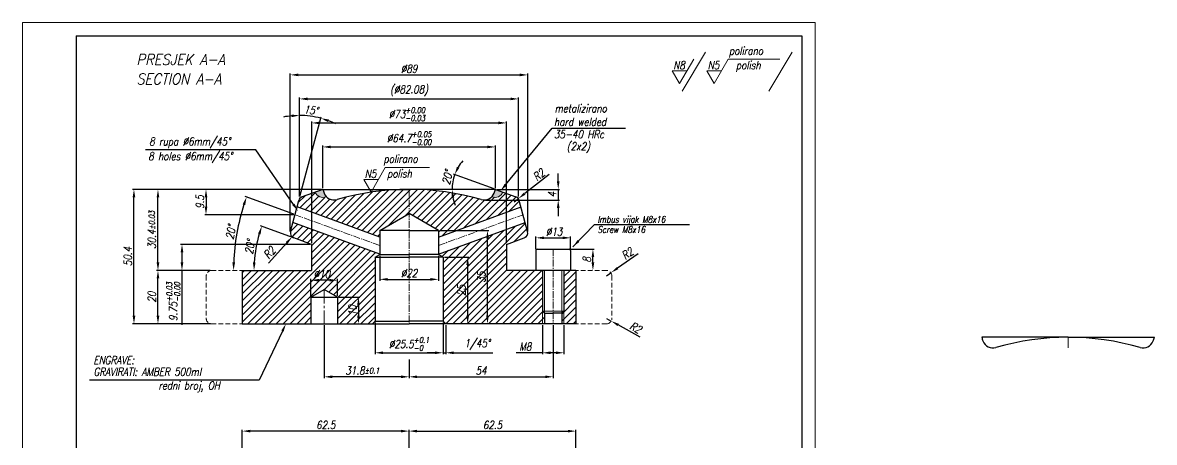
# Model space of a CAD drawing. Extents: x 89 to 513, y -13 to 440.
# Drawn here: x 89 to 513.1, y 282.7 to 440 of the extents above; entities that cross this region are included whole.
import ezdxf
from ezdxf import colors
from ezdxf.entities.mleader import LeaderData, LeaderLine
from ezdxf.math import Vec2, Vec3

# ---------------------------------------------------------------- set-up
doc = ezdxf.new("R2010")
doc.units = 0
doc.header["$LTSCALE"] = 7
doc.header["$MEASUREMENT"] = 0
doc.linetypes.add('CENTER2', pattern=[1.125, 0.75, -0.125, 0.125, -0.125])
doc.linetypes.add('HIDDEN', pattern=[0.375, 0.25, -0.125])
doc.layers.get('0').update_dxf_attribs({"linetype": 'CONTINUOUS', "lineweight": 15})
for name, color, linetype, lineweight in [('1', 1, 'CENTER2', 15), ('2', 2, 'HIDDEN', 15), ('3', 3, 'CONTINUOUS', 30), ('8', 252, 'CONTINUOUS', 15), ('ENGLISH', 252, 'CONTINUOUS', 18)]:
    doc.layers.add(name, color=color, linetype=linetype, lineweight=lineweight)
doc.styles.add('ITALICT', font='ITALICT.shx', dxfattribs={"width": 0.8, "height": 3})
doc.styles.get("Standard").update_dxf_attribs({"font": 'isocp.shx', "height": 3})
doc.dimstyles.get("Standard").update_dxf_attribs({"dimtxt": 3, "dimasz": 3, "dimexe": 0.5, "dimexo": 0.5, "dimgap": 0.8, "dimtad": 1, "dimdsep": 46, "dimtxsty": 'ITALICT', "dimcen": 0.09, "dimazin": 2, "dimtfac": 1, "dimtmove": 0, "dimatfit": 3, "dimfxl": 1, "dimtolj": 1, "dimtzin": 0, "dimarcsym": 0})

# ---------------------------------------------------------------- blocks, each defined once
blk = doc.blocks.new('*D12')
at = {"color": 0, "lineweight": -2, "transparency": 16777216}
for p, q in [((192.77, 374.89), (192.77, 411.94)), ((195.77, 411.44), (271.85, 411.44)), ((274.85, 374.89), (274.85, 411.94))]:
    blk.add_line(p, q, dxfattribs=at)
at = {"color": 0, "transparency": 16777216}
for points in [[(195.77, 411.94), (195.77, 410.94), (192.77, 411.44)], [(271.85, 411.94), (271.85, 410.94), (274.85, 411.44)]]:
    blk.add_solid(points, dxfattribs=at)
at = {"color": 0, "transparency": 16777216, "insert": (233.81, 414.52), "char_height": 3, "attachment_point": 5, "style": 'ITALICT'}
blk.add_mtext('\\A1;(%%c82.08)', dxfattribs=at)
blk = doc.blocks.new('*D13')
at = {"color": 0, "lineweight": -2, "transparency": 16777216}
for p, q in [((189.31, 361.71), (189.31, 420.94)), ((192.31, 420.44), (275.31, 420.44)), ((278.31, 361.71), (278.31, 420.94))]:
    blk.add_line(p, q, dxfattribs=at)
at = {"color": 0, "transparency": 16777216}
for points in [[(192.31, 420.94), (192.31, 419.94), (189.31, 420.44)], [(275.31, 420.94), (275.31, 419.94), (278.31, 420.44)]]:
    blk.add_solid(points, dxfattribs=at)
at = {"color": 0, "transparency": 16777216, "insert": (233.81, 422.74), "char_height": 3, "attachment_point": 5, "style": 'ITALICT'}
blk.add_mtext('\\A1;%%c89', dxfattribs=at)
blk = doc.blocks.new('*D14')
at = {"color": 0, "lineweight": -2, "transparency": 16777216}
for p, q in [((197.31, 357.4), (197.31, 402.94)), ((270.31, 357.4), (270.31, 402.94)), ((200.31, 402.44), (267.31, 402.44))]:
    blk.add_line(p, q, dxfattribs=at)
at = {"color": 0, "transparency": 16777216}
for points in [[(200.31, 402.94), (200.31, 401.94), (197.31, 402.44)], [(267.31, 402.94), (267.31, 401.94), (270.31, 402.44)]]:
    blk.add_solid(points, dxfattribs=at)
at = {"color": 0, "transparency": 16777216, "insert": (232.99, 405.72), "char_height": 3, "attachment_point": 5, "style": 'ITALICT'}
blk.add_mtext('\\A1;%%c73{}{\\H0.71x;\\C3;\\S+0.00^ -0.03;}', dxfattribs=at)
blk = doc.blocks.new('*D15')
at = {"color": 0, "lineweight": -2, "transparency": 16777216}
for p, q in [((200.96, 377.55), (157.22, 377.55)), ((157.72, 374.55), (157.72, 371.05)), ((190.57, 368.05), (157.22, 368.05))]:
    blk.add_line(p, q, dxfattribs=at)
at = {"color": 0, "transparency": 16777216}
for points in [[(157.22, 374.55), (158.22, 374.55), (157.72, 377.55)], [(157.22, 371.05), (158.22, 371.05), (157.72, 368.05)]]:
    blk.add_solid(points, dxfattribs=at)
at = {"color": 0, "transparency": 16777216, "insert": (155.42, 372.8), "char_height": 3, "attachment_point": 5, "rotation": 90, "style": 'ITALICT'}
blk.add_mtext('\\A1;9.5', dxfattribs=at)
blk = doc.blocks.new('*D4')
at = {"color": 0, "lineweight": -2, "transparency": 16777216}
for p, q in [((201.46, 378.05), (201.46, 393.94)), ((204.46, 393.44), (263.16, 393.44)), ((266.16, 378.05), (266.16, 393.94))]:
    blk.add_line(p, q, dxfattribs=at)
at = {"color": 0, "transparency": 16777216}
for points in [[(204.46, 393.94), (204.46, 392.94), (201.46, 393.44)], [(263.16, 393.94), (263.16, 392.94), (266.16, 393.44)]]:
    blk.add_solid(points, dxfattribs=at)
at = {"color": 0, "transparency": 16777216, "insert": (233.81, 396.72), "char_height": 3, "attachment_point": 5, "style": 'ITALICT'}
blk.add_mtext('\\A1;%%c64.7{}{\\H0.71x;\\C3;\\S+0.05^ -0.00;}', dxfattribs=at)
blk = doc.blocks.new('*D5')
at = {"color": 0, "lineweight": -2, "transparency": 16777216}
for p, q in [((196.81, 356.9), (148.22, 356.9)), ((148.72, 353.9), (148.72, 350.15)), ((159.31, 347.15), (148.22, 347.15)), ((148.72, 347.15), (148.72, 326.73))]:
    blk.add_line(p, q, dxfattribs=at)
at = {"color": 0, "transparency": 16777216}
for points in [[(148.22, 353.9), (149.22, 353.9), (148.72, 356.9)], [(148.22, 350.15), (149.22, 350.15), (148.72, 347.15)]]:
    blk.add_solid(points, dxfattribs=at)
at = {"color": 0, "transparency": 16777216, "insert": (145.44, 335.44), "char_height": 3, "attachment_point": 5, "rotation": 90, "style": 'ITALICT'}
blk.add_mtext('\\A1;9.75{}{\\H0.71x;\\C3;\\S+0.03^ -0.00;}', dxfattribs=at)
blk = doc.blocks.new('*D6')
at = {"color": 0, "lineweight": -2, "transparency": 16777216}
for p, q in [((159.31, 347.15), (139.22, 347.15)), ((139.72, 330.15), (139.72, 344.15)), ((159.31, 327.15), (139.22, 327.15))]:
    blk.add_line(p, q, dxfattribs=at)
at = {"color": 0, "transparency": 16777216}
for points in [[(139.22, 344.15), (140.22, 344.15), (139.72, 347.15)], [(139.22, 330.15), (140.22, 330.15), (139.72, 327.15)]]:
    blk.add_solid(points, dxfattribs=at)
at = {"color": 0, "transparency": 16777216, "insert": (137.42, 337.15), "char_height": 3, "attachment_point": 5, "rotation": 90, "style": 'ITALICT'}
blk.add_mtext('\\A1;20', dxfattribs=at)
blk = doc.blocks.new('*D7')
at = {"color": 0, "lineweight": -2, "transparency": 16777216}
for p, q in [((158.68, 377.55), (139.22, 377.55)), ((139.72, 350.15), (139.72, 374.55)), ((159.31, 347.15), (139.22, 347.15))]:
    blk.add_line(p, q, dxfattribs=at)
at = {"color": 0, "transparency": 16777216}
for points in [[(139.22, 374.55), (140.22, 374.55), (139.72, 377.55)], [(139.22, 350.15), (140.22, 350.15), (139.72, 347.15)]]:
    blk.add_solid(points, dxfattribs=at)
at = {"color": 0, "transparency": 16777216, "insert": (137.42, 362.35), "char_height": 3, "attachment_point": 5, "rotation": 90, "style": 'ITALICT'}
blk.add_mtext('\\A1;30.4{}{\\H0.71x;\\C3;%%p0.03}', dxfattribs=at)
blk = doc.blocks.new('*D8')
at = {"color": 0, "lineweight": -2, "transparency": 16777216}
for p, q in [((200.96, 377.55), (130.22, 377.55)), ((130.72, 330.15), (130.72, 374.55)), ((159.31, 327.15), (130.22, 327.15))]:
    blk.add_line(p, q, dxfattribs=at)
at = {"color": 0, "transparency": 16777216}
for points in [[(130.22, 374.55), (131.22, 374.55), (130.72, 377.55)], [(130.22, 330.15), (131.22, 330.15), (130.72, 327.15)]]:
    blk.add_solid(points, dxfattribs=at)
at = {"color": 0, "transparency": 16777216, "insert": (128.42, 352.35), "char_height": 3, "attachment_point": 5, "rotation": 90, "style": 'ITALICT'}
blk.add_mtext('\\A1;50.4', dxfattribs=at)
blk = doc.blocks.new('*D9')
at = {"color": 0, "lineweight": -2, "transparency": 16777216}
for p, q in [((289.69, 380.55), (289.69, 383.55)), ((266.66, 377.55), (290.19, 377.55)), ((289.69, 377.55), (289.69, 373.55)), ((262.42, 373.55), (290.19, 373.55)), ((289.69, 370.55), (289.69, 367.55))]:
    blk.add_line(p, q, dxfattribs=at)
at = {"color": 0, "transparency": 16777216}
for points in [[(289.19, 380.55), (290.19, 380.55), (289.69, 377.55)], [(289.19, 370.55), (290.19, 370.55), (289.69, 373.55)]]:
    blk.add_solid(points, dxfattribs=at)
at = {"color": 0, "transparency": 16777216, "insert": (287.39, 375.55), "char_height": 3, "attachment_point": 5, "rotation": 90, "style": 'ITALICT'}
blk.add_mtext('\\A1;4', dxfattribs=at)
blk = doc.blocks.new('*D16')
at = {"color": 0, "lineweight": -2, "transparency": 16777216}
blk.add_line((190.15, 359.5), (178.15, 363.87), dxfattribs=at)
blk.add_arc((224.1, 347.15), 48.39, 163.5526, 176.4474, dxfattribs=at)
at = {"color": 0, "transparency": 16777216}
for points in [[(177.21, 361.01), (178.16, 360.7), (178.62, 363.7)], [(176.3, 350.13), (175.3, 350.16), (175.7, 347.15)]]:
    blk.add_solid(points, dxfattribs=at)
at = {"color": 0, "transparency": 16777216, "insert": (174.17, 355.95), "char_height": 3, "attachment_point": 5, "rotation": 80, "style": 'ITALICT'}
blk.add_mtext('\\A1;20°', dxfattribs=at)
blk = doc.blocks.new('*D17')
at = {"color": 0, "lineweight": -2, "transparency": 16777216}
for p, q in [((191.31, 361.21), (189.97, 359.73)), ((181.08, 349.89), (187.96, 357.5))]:
    blk.add_line(p, q, dxfattribs=at)
at = {"color": 0, "transparency": 16777216}
blk.add_solid([(187.58, 357.84), (188.33, 357.17), (189.97, 359.73)], dxfattribs=at)
at = {"color": 0, "transparency": 16777216, "insert": (181.51, 353.8), "char_height": 3, "attachment_point": 5, "rotation": 47.9094, "style": 'ITALICT'}
blk.add_mtext('\\A1;R2', dxfattribs=at)
blk = doc.blocks.new('*D18')
at = {"color": 0, "lineweight": -2, "transparency": 16777216}
for p, q in [((190.6, 368.22), (172.43, 374.84)), ((167.56, 347.15), (167.54, 347.15))]:
    blk.add_line(p, q, dxfattribs=at)
blk.add_arc((248.49, 347.15), 80.45, 162.1368, 177.8632, dxfattribs=at)
at = {"color": 0, "transparency": 16777216}
for points in [[(171.45, 371.99), (172.4, 371.66), (172.9, 374.66)], [(168.6, 350.14), (167.6, 350.16), (168.04, 347.15)]]:
    blk.add_solid(points, dxfattribs=at)
at = {"color": 0, "transparency": 16777216, "insert": (167, 361.52), "char_height": 3, "attachment_point": 5, "rotation": 80, "style": 'ITALICT'}
blk.add_mtext('\\A1;20°', dxfattribs=at)
blk = doc.blocks.new('*D21')
at = {"color": 0, "lineweight": -2, "transparency": 16777216}
for p, q in [((286.35, 383.12), (277.13, 375.94)), ((273.19, 372.86), (274.76, 374.09))]:
    blk.add_line(p, q, dxfattribs=at)
at = {"color": 0, "transparency": 16777216}
blk.add_solid([(276.82, 376.33), (277.44, 375.54), (274.76, 374.09)], dxfattribs=at)
at = {"color": 0, "transparency": 16777216, "insert": (282.42, 382.96), "char_height": 3, "attachment_point": 5, "rotation": 37.8993, "style": 'ITALICT'}
blk.add_mtext('\\A1;R2', dxfattribs=at)
blk = doc.blocks.new('*D22')
at = {"color": 0, "lineweight": -2, "transparency": 16777216}
for p, q in [((319.59, 353.43), (311.9, 348.03)), ((307.81, 345.15), (309.44, 346.3))]:
    blk.add_line(p, q, dxfattribs=at)
at = {"color": 0, "transparency": 16777216}
blk.add_solid([(311.61, 348.44), (312.19, 347.62), (309.44, 346.3)], dxfattribs=at)
at = {"color": 0, "transparency": 16777216, "insert": (315.65, 353.47), "char_height": 3, "attachment_point": 5, "rotation": 35.1086, "style": 'ITALICT'}
blk.add_mtext('\\A1;R2', dxfattribs=at)
blk = doc.blocks.new('*D23')
at = {"color": 0, "lineweight": -2, "transparency": 16777216}
for p, q in [((307.81, 329.15), (309.56, 328.18)), ((320.4, 322.17), (312.18, 326.73))]:
    blk.add_line(p, q, dxfattribs=at)
at = {"color": 0, "transparency": 16777216}
blk.add_solid([(312.42, 327.16), (311.94, 326.29), (309.56, 328.18)], dxfattribs=at)
at = {"color": 0, "transparency": 16777216, "insert": (318.72, 325.73), "char_height": 3, "attachment_point": 5, "rotation": 330.9977, "style": 'ITALICT'}
blk.add_mtext('\\A1;R2', dxfattribs=at)
blk = doc.blocks.new('*D24')
at = {"color": 0, "lineweight": -2, "transparency": 16777216}
for p, q in [((202.01, 326.65), (202.01, 306.8)), ((233.81, 313.75), (233.81, 306.8)), ((230.81, 307.3), (205.01, 307.3))]:
    blk.add_line(p, q, dxfattribs=at)
at = {"color": 0, "transparency": 16777216}
for points in [[(205.01, 307.8), (205.01, 306.8), (202.01, 307.3)], [(230.81, 307.8), (230.81, 306.8), (233.81, 307.3)]]:
    blk.add_solid(points, dxfattribs=at)
at = {"color": 0, "transparency": 16777216, "insert": (216.31, 309.6), "char_height": 3, "attachment_point": 5, "style": 'ITALICT'}
blk.add_mtext('\\A1;31.8{}{\\H0.71x;\\C3;%%p0.1}', dxfattribs=at)
blk = doc.blocks.new('*D25')
at = {"color": 0, "lineweight": -2, "transparency": 16777216}
for p, q in [((207.51, 337.15), (215.35, 337.15)), ((214.85, 334.15), (214.85, 330.15))]:
    blk.add_line(p, q, dxfattribs=at)
at = {"color": 0, "transparency": 16777216}
for points in [[(214.35, 334.15), (215.35, 334.15), (214.85, 337.15)], [(214.35, 330.15), (215.35, 330.15), (214.85, 327.15)]]:
    blk.add_solid(points, dxfattribs=at)
at = {"color": 0, "transparency": 16777216, "insert": (212.55, 332.15), "char_height": 3, "attachment_point": 5, "rotation": 90, "style": 'ITALICT'}
blk.add_mtext('\\A1;10', dxfattribs=at)
blk = doc.blocks.new('*D26')
at = {"color": 0, "lineweight": -2, "transparency": 16777216}
for p, q in [((197.01, 337.65), (197.01, 343.98)), ((207.01, 337.65), (207.01, 343.98)), ((204.01, 343.48), (200.01, 343.48))]:
    blk.add_line(p, q, dxfattribs=at)
at = {"color": 0, "transparency": 16777216}
for points in [[(200.01, 343.98), (200.01, 342.98), (197.01, 343.48)], [(204.01, 343.98), (204.01, 342.98), (207.01, 343.48)]]:
    blk.add_solid(points, dxfattribs=at)
at = {"color": 0, "transparency": 16777216, "insert": (201.13, 345.78), "char_height": 3, "attachment_point": 5, "style": 'ITALICT'}
blk.add_mtext('\\A1;%%c10', dxfattribs=at)
blk = doc.blocks.new('*D27')
at = {"color": 0, "lineweight": -2, "transparency": 16777216}
for p, q in [((281.31, 355.15), (281.31, 359.88)), ((284.31, 359.38), (291.31, 359.38)), ((294.31, 355.15), (294.31, 359.88))]:
    blk.add_line(p, q, dxfattribs=at)
at = {"color": 0, "transparency": 16777216}
for points in [[(284.31, 359.88), (284.31, 358.88), (281.31, 359.38)], [(291.31, 359.88), (291.31, 358.88), (294.31, 359.38)]]:
    blk.add_solid(points, dxfattribs=at)
at = {"color": 0, "transparency": 16777216, "insert": (288.15, 361.68), "char_height": 3, "attachment_point": 5, "style": 'ITALICT'}
blk.add_mtext('\\A1;%%c13', dxfattribs=at)
blk = doc.blocks.new('*D28')
at = {"color": 0, "lineweight": -2, "transparency": 16777216}
for p, q in [((283.81, 326.65), (283.81, 315.8)), ((291.81, 326.65), (291.81, 315.8)), ((283.81, 316.3), (273.95, 316.3)), ((288.81, 316.3), (286.81, 316.3))]:
    blk.add_line(p, q, dxfattribs=at)
at = {"color": 0, "transparency": 16777216}
for points in [[(286.81, 316.8), (286.81, 315.8), (283.81, 316.3)], [(288.81, 316.8), (288.81, 315.8), (291.81, 316.3)]]:
    blk.add_solid(points, dxfattribs=at)
at = {"color": 0, "transparency": 16777216, "insert": (277.38, 318.6), "char_height": 3, "attachment_point": 5, "style": 'ITALICT'}
blk.add_mtext('\\A1;M8', dxfattribs=at)
blk = doc.blocks.new('*D29')
at = {"color": 0, "lineweight": -2, "transparency": 16777216}
for p, q in [((294.31, 355.15), (303.2, 355.15)), ((302.7, 350.15), (302.7, 352.15))]:
    blk.add_line(p, q, dxfattribs=at)
at = {"color": 0, "transparency": 16777216}
for points in [[(302.2, 352.15), (303.2, 352.15), (302.7, 355.15)], [(302.2, 350.15), (303.2, 350.15), (302.7, 347.15)]]:
    blk.add_solid(points, dxfattribs=at)
at = {"color": 0, "transparency": 16777216, "insert": (300.4, 351.15), "char_height": 3, "attachment_point": 5, "rotation": 90, "style": 'ITALICT'}
blk.add_mtext('\\A1;8', dxfattribs=at)
blk = doc.blocks.new('*D30')
at = {"color": 0, "lineweight": -2, "transparency": 16777216}
for p, q in [((287.81, 326.65), (287.81, 306.8)), ((233.81, 313.75), (233.81, 306.8)), ((236.81, 307.3), (284.81, 307.3))]:
    blk.add_line(p, q, dxfattribs=at)
at = {"color": 0, "transparency": 16777216}
for points in [[(236.81, 307.8), (236.81, 306.8), (233.81, 307.3)], [(284.81, 307.8), (284.81, 306.8), (287.81, 307.3)]]:
    blk.add_solid(points, dxfattribs=at)
at = {"color": 0, "transparency": 16777216, "insert": (260.81, 309.6), "char_height": 3, "attachment_point": 5, "style": 'ITALICT'}
blk.add_mtext('\\A1;54', dxfattribs=at)
blk = doc.blocks.new('*D31')
at = {"color": 0, "lineweight": -2, "transparency": 16777216}
for p, q in [((222.81, 352.66), (222.81, 343.32)), ((244.81, 352.66), (244.81, 343.32)), ((225.81, 343.82), (241.81, 343.82))]:
    blk.add_line(p, q, dxfattribs=at)
at = {"color": 0, "transparency": 16777216}
for points in [[(225.81, 344.32), (225.81, 343.32), (222.81, 343.82)], [(241.81, 344.32), (241.81, 343.32), (244.81, 343.82)]]:
    blk.add_solid(points, dxfattribs=at)
at = {"color": 0, "transparency": 16777216, "insert": (233.81, 346.12), "char_height": 3, "attachment_point": 5, "style": 'ITALICT'}
blk.add_mtext('\\A1;%%c22', dxfattribs=at)
blk = doc.blocks.new('*D32')
at = {"color": 0, "lineweight": -2, "transparency": 16777216}
for p, q in [((221.06, 327.65), (221.06, 315.8)), ((246.56, 327.65), (246.56, 315.8)), ((224.06, 316.3), (243.56, 316.3))]:
    blk.add_line(p, q, dxfattribs=at)
at = {"color": 0, "transparency": 16777216}
for points in [[(224.06, 316.8), (224.06, 315.8), (221.06, 316.3)], [(243.56, 316.8), (243.56, 315.8), (246.56, 316.3)]]:
    blk.add_solid(points, dxfattribs=at)
at = {"color": 0, "transparency": 16777216, "insert": (233.81, 319.58), "char_height": 3, "attachment_point": 5, "style": 'ITALICT'}
blk.add_mtext('\\A1;%%c25.5{}{\\H0.71x;\\C3;\\S+0.1^ -0;}', dxfattribs=at)
blk = doc.blocks.new('*D33')
at = {"color": 0, "lineweight": -2, "transparency": 16777216}
for p, q in [((247.56, 326.65), (247.56, 315.8)), ((243.56, 316.3), (240.56, 316.3)), ((246.56, 316.3), (247.56, 316.3)), ((250.56, 316.3), (265.21, 316.3))]:
    blk.add_line(p, q, dxfattribs=at)
at = {"color": 0, "transparency": 16777216}
for points in [[(243.56, 316.8), (243.56, 315.8), (246.56, 316.3)], [(250.56, 316.8), (250.56, 315.8), (247.56, 316.3)]]:
    blk.add_solid(points, dxfattribs=at)
at = {"color": 0, "transparency": 16777216, "insert": (259.39, 319.38), "char_height": 3, "attachment_point": 5, "style": 'ITALICT'}
blk.add_mtext('\\A1;1/45%%d', dxfattribs=at)
blk = doc.blocks.new('*D34')
at = {"color": 0, "lineweight": -2, "transparency": 16777216}
for p, q in [((245.31, 362.15), (263.69, 362.15)), ((263.19, 330.15), (263.19, 359.15))]:
    blk.add_line(p, q, dxfattribs=at)
at = {"color": 0, "transparency": 16777216}
for points in [[(262.69, 359.15), (263.69, 359.15), (263.19, 362.15)], [(262.69, 330.15), (263.69, 330.15), (263.19, 327.15)]]:
    blk.add_solid(points, dxfattribs=at)
at = {"color": 0, "transparency": 16777216, "insert": (260.89, 344.65), "char_height": 3, "attachment_point": 5, "rotation": 90, "style": 'ITALICT'}
blk.add_mtext('\\A1;35', dxfattribs=at)
blk = doc.blocks.new('*D35')
at = {"color": 0, "lineweight": -2, "transparency": 16777216}
for p, q in [((247.06, 352.15), (256.26, 352.15)), ((255.76, 349.15), (255.76, 330.15))]:
    blk.add_line(p, q, dxfattribs=at)
at = {"color": 0, "transparency": 16777216}
for points in [[(255.26, 349.15), (256.26, 349.15), (255.76, 352.15)], [(255.26, 330.15), (256.26, 330.15), (255.76, 327.15)]]:
    blk.add_solid(points, dxfattribs=at)
at = {"color": 0, "transparency": 16777216, "insert": (253.46, 339.65), "char_height": 3, "attachment_point": 5, "rotation": 90, "style": 'ITALICT'}
blk.add_mtext('\\A1;25', dxfattribs=at)
blk = doc.blocks.new('*D47')
at = {"color": 0, "lineweight": -2, "transparency": 16777216}
for p, q in [((171.31, 245.94), (171.31, 287.44)), ((230.81, 286.94), (174.31, 286.94)), ((233.81, 278.7), (233.81, 287.44))]:
    blk.add_line(p, q, dxfattribs=at)
at = {"color": 0, "transparency": 16777216}
for points in [[(174.31, 287.44), (174.31, 286.44), (171.31, 286.94)], [(230.81, 287.44), (230.81, 286.44), (233.81, 286.94)]]:
    blk.add_solid(points, dxfattribs=at)
at = {"color": 0, "transparency": 16777216, "insert": (202.56, 289.24), "char_height": 3, "attachment_point": 5, "style": 'ITALICT'}
blk.add_mtext('\\A1;62.5', dxfattribs=at)
blk = doc.blocks.new('*D48')
at = {"color": 0, "lineweight": -2, "transparency": 16777216}
for p, q in [((233.81, 278.7), (233.81, 287.44)), ((236.81, 286.94), (293.31, 286.94)), ((296.31, 245.94), (296.31, 287.44))]:
    blk.add_line(p, q, dxfattribs=at)
at = {"color": 0, "transparency": 16777216}
for points in [[(236.81, 287.44), (236.81, 286.44), (233.81, 286.94)], [(293.31, 287.44), (293.31, 286.44), (296.31, 286.94)]]:
    blk.add_solid(points, dxfattribs=at)
at = {"color": 0, "transparency": 16777216, "insert": (265.06, 289.24), "char_height": 3, "attachment_point": 5, "style": 'ITALICT'}
blk.add_mtext('\\A1;62.5', dxfattribs=at)
blk = doc.blocks.new('A$C0FD72C1E')
for p, q in [((8.79, 14.65), (0, 0)), ((41.25, 14.65), (32.45, 0)), ((4.36, 12.08), (-0.96, 2.86)), ((17.26, 12.08), (11.94, 2.86)), ((17.26, 12.08), (36.56, 12.08)), ((-3.7, 7.62), (-0.96, 2.86)), ((1.79, 7.62), (-3.7, 7.62)), ((9.19, 7.62), (11.94, 2.86)), ((14.69, 7.62), (9.19, 7.62))]:
    blk.add_line(p, q)
at = {"style": 'ITALICT', "width": 0.8}
for s, p in [('polirano', (17.55, 13.67)), ('N8', (-3.32, 8.24)), ('N5', (9.58, 8.24))]:
    blk.add_text(s, height=3, dxfattribs=at).set_placement(p)
at = {"layer": 'ENGLISH', "style": 'ITALICT', "width": 0.8}
blk.add_text('polish', height=3, dxfattribs=at).set_placement((20.16, 8.23))
blk = doc.blocks.new('A$C06FE1C3C')
for p, q in [((-9.22, 5.32), (-9.22, 21.93)), ((-9.22, 5.32), (0, 0)), ((-4.76, 2.75), (-4.76, -2.75)), ((-4.76, -2.75), (0, 0))]:
    blk.add_line(p, q)
at = {"style": 'ITALICT', "width": 0.8}
for s, p in [('polirano', (-11.02, 4.68)), ('N5', (-5.38, -2.36))]:
    blk.add_text(s, height=3, rotation=90, dxfattribs=at).set_placement(p)
at = {"layer": 'ENGLISH', "style": 'ITALICT', "width": 0.8}
blk.add_text('polish', height=3, rotation=90, dxfattribs=at).set_placement((-5.45, 6.02))
blk = doc.blocks.new('*D63')
at = {"color": 0, "linetype": 'ByBlock', "lineweight": -2, "transparency": 16777216}
for p, q in [((192.77, 374.89), (192.77, 405.74)), ((192.9, 374.87), (200.88, 404.67))]:
    blk.add_line(p, q, dxfattribs=at)
for start, end in [(95.5742, 101.1484), (75, 90), (63.8516, 69.4258)]:
    blk.add_arc((192.77, 374.39), 30.85, start, end, dxfattribs=at)
at = {"color": 0, "transparency": 16777216}
for points in [[(189.75, 405.59), (189.79, 404.59), (192.77, 405.24)], [(203.46, 402.79), (203.76, 403.74), (200.75, 404.18)]]:
    blk.add_solid(points, dxfattribs=at)
at = {"color": 0, "transparency": 16777216, "insert": (197.09, 407.25), "char_height": 3, "attachment_point": 5, "rotation": 352.5, "style": 'ITALICT'}
blk.add_mtext('\\A1;15°', dxfattribs=at)
blk = doc.blocks.new('*D64')
at = {"color": 0, "linetype": 'ByBlock', "lineweight": -2, "transparency": 16777216}
blk.add_line((265.69, 377.72), (250.44, 383.27), dxfattribs=at)
for start, end in [(138.7832, 149.3916), (160, 180), (190.6084, 201.2168)]:
    blk.add_arc((266.16, 377.55), 16.23, start, end, dxfattribs=at)
at = {"color": 0, "transparency": 16777216}
for points in [[(252.64, 385.6), (251.74, 386.03), (250.91, 383.1)], [(249.71, 374.52), (250.71, 374.61), (249.93, 377.55)]]:
    blk.add_solid(points, dxfattribs=at)
at = {"color": 0, "transparency": 16777216, "insert": (248.18, 382.05), "char_height": 3, "attachment_point": 5, "rotation": 75.9579, "style": 'ITALICT'}
blk.add_mtext('\\A1;20°', dxfattribs=at)

msp = doc.modelspace()

# ---------------------------------------------------------------- hatches: boundary and pattern name
h = msp.add_hatch(color=256)
h.dxf.hatch_style = 1
h.paths.add_polyline_path([(201.938, 376.178, -0.0066111), (201.457, 377.55), (198.638, 376.524, 0.4428011), (202.751, 374.843, -0.0985853)])
h.paths.add_polyline_path([(268.977, 376.524), (266.157, 377.55, -0.0066111), (265.677, 376.178, -0.0985853), (264.864, 374.843, 0.4428011)])
at = {"layer": '8'}
h = msp.add_hatch(dxfattribs=at)
h.set_pattern_fill('ANSI31', color=256, scale=15)
h.paths.add_polyline_path([(233.807, 368.501), (233.807, 377.55, 0.0707877), (206.811, 373.709, -0.28489), (202.751, 374.843, -0.4428011), (198.638, 376.524), (193.745, 374.743, 0.2446984), (192.498, 373.382), (191.849, 370.959), (222.807, 359.691), (222.807, 362.15)])
h.paths.add_polyline_path([(275.766, 370.959), (275.117, 373.382, 0.2446984), (273.869, 374.743), (268.977, 376.524, -0.4428011), (264.864, 374.843, -0.28489), (260.804, 373.709, 0.0707877), (233.807, 377.55), (233.807, 368.501), (244.807, 362.15), (244.807, 359.691)])
h.paths.add_polyline_path([(270.307, 356.9), (276.991, 359.333, 0.3888787), (278.239, 361.73), (277.325, 365.141), (244.807, 353.306), (244.807, 353.161), (246.557, 352.15), (246.557, 328.15), (247.557, 327.15), (283.806, 327.15), (283.806, 331.9), (283.806, 347.15), (270.307, 347.15)])
h.paths.add_polyline_path([(221.057, 352.15), (222.807, 353.161), (222.807, 353.306), (190.29, 365.141), (189.376, 361.73, 0.3888787), (190.623, 359.333), (197.307, 356.9), (197.307, 347.15), (171.307, 347.15), (171.307, 327.15), (197.007, 327.15), (197.007, 337.15), (202.007, 340.037), (207.007, 337.15), (207.007, 327.15), (220.057, 327.15), (221.057, 328.15)])
h.paths.add_polyline_path([(296.307, 347.15), (291.806, 347.15), (291.806, 331.9), (291.806, 327.15), (296.307, 327.15)])
h.paths.add_polyline_path([(291.806, 331.9), (291.056, 331.15), (291.056, 327.15), (291.806, 327.15)])
h.paths.add_polyline_path([(284.556, 331.15), (283.806, 331.9), (283.806, 327.15), (284.556, 327.15)])
h.paths.add_polyline_path([(263.141, 341.729), (263.141, 347.572), (258.641, 347.572), (258.641, 341.729)], flags=24)
h.paths.add_polyline_path([(255.708, 336.672), (255.708, 342.629), (251.208, 342.629), (251.208, 336.672)], flags=24)
h.paths.add_polyline_path([(197.125, 343.528), (205.14, 343.528), (205.14, 348.028), (197.125, 348.028)], flags=24)
h.paths.add_polyline_path([(214.799, 329.572), (214.799, 334.729), (210.299, 334.729), (210.299, 329.572)], flags=24)

# ---------------------------------------------------------------- linework, layer by layer
for p, q in [((89.007, 440.033), (89.007, 20.033)), ((89.007, 440.033), (386.007, 440.033)), ((386.007, 440.033), (386.007, 20.033)), ((284.556, 347.15), (284.556, 331.15)), ((291.056, 347.15), (291.056, 331.15)), ((283.806, 331.9), (291.806, 331.9))]:
    msp.add_line(p, q)
at = {"ltscale": 0.5}
for p, q in [((283.806, 331.9), (283.806, 327.15)), ((291.806, 331.9), (291.806, 327.15))]:
    msp.add_line(p, q, dxfattribs=at)
for centre, start, end in [((201.457, 377.55), 200, 295.53526), ((266.157, 377.55), 244.46474, 340.00001)]:
    msp.add_arc(centre, 3, start, end)
at = {"layer": '1', "ltscale": 0.5}
for p, q in [((233.807, 377.55), (233.807, 327.15)), ((222.807, 356.499), (191.069, 368.05)), ((244.807, 356.499), (276.546, 368.05)), ((287.806, 355.15), (287.806, 327.15))]:
    msp.add_line(p, q, dxfattribs=at)
at = {"layer": '1'}
for p, q in [((202.007, 340.037), (202.007, 327.15)), ((480.726, 322.096), (480.726, 318.157))]:
    msp.add_line(p, q, dxfattribs=at)
at = {"layer": '2'}
for p, q in [((192.498, 373.382), (192.767, 374.387)), ((193.745, 374.743), (192.767, 374.387)), ((273.869, 374.743), (274.848, 374.387)), ((275.117, 373.382), (274.848, 374.387)), ((157.807, 345.15), (157.807, 329.15)), ((159.807, 347.15), (171.307, 347.15)), ((307.807, 347.15), (296.307, 347.15)), ((309.807, 345.15), (309.807, 329.15)), ((159.807, 327.15), (171.307, 327.15)), ((307.807, 327.15), (296.307, 327.15))]:
    msp.add_line(p, q, dxfattribs=at)
for centre, start, end in [((159.807, 345.15), 90, 180), ((307.807, 345.15), 0, 90), ((159.807, 329.15), 180, 270), ((307.807, 329.15), 270, 0)]:
    msp.add_arc(centre, 2, start, end, dxfattribs=at)
at = {"layer": '3'}
for p, q in [((109.007, 435.033), (109.007, 25.033)), ((109.007, 435.033), (381.007, 435.033)), ((381.007, 435.033), (381.007, 25.033)), ((201.457, 377.55), (193.745, 374.743)), ((201.457, 377.55), (233.807, 377.55)), ((266.157, 377.55), (233.807, 377.55)), ((266.157, 377.55), (273.869, 374.743)), ((189.376, 361.73), (192.498, 373.382)), ((278.239, 361.73), (275.117, 373.382)), ((222.807, 359.691), (191.849, 370.959)), ((244.807, 359.691), (275.766, 370.959)), ((222.807, 353.306), (190.29, 365.141)), ((222.807, 362.15), (233.807, 368.501)), ((222.807, 362.15), (233.807, 368.501)), ((244.807, 362.15), (233.807, 368.501)), ((244.807, 353.306), (277.325, 365.141)), ((233.807, 362.15), (222.807, 362.15)), ((222.807, 362.15), (222.807, 353.161)), ((233.807, 362.15), (222.807, 362.15)), ((233.807, 362.15), (244.807, 362.15)), ((244.807, 362.15), (244.807, 353.161)), ((197.307, 356.9), (190.623, 359.333)), ((197.307, 356.9), (197.307, 347.15)), ((270.307, 356.9), (276.991, 359.333)), ((270.307, 356.9), (270.307, 347.15)), ((221.057, 352.15), (222.807, 353.161)), ((221.057, 352.15), (233.807, 352.15)), ((222.807, 353.161), (233.807, 353.161)), ((244.807, 353.161), (233.807, 353.161)), ((246.557, 352.15), (233.807, 352.15)), ((246.557, 352.15), (244.807, 353.161)), ((281.806, 355.15), (293.806, 355.15)), ((171.307, 347.15), (197.307, 347.15)), ((296.307, 347.15), (270.307, 347.15)), ((296.307, 347.15), (296.307, 327.15)), ((197.007, 337.15), (202.007, 340.037)), ((207.007, 337.15), (202.007, 340.037)), ((197.007, 337.15), (207.007, 337.15)), ((283.806, 331.9), (284.556, 331.15)), ((284.556, 331.15), (287.806, 331.15)), ((284.556, 331.15), (284.556, 327.15)), ((291.056, 331.15), (287.806, 331.15)), ((291.806, 331.9), (291.056, 331.15)), ((291.056, 331.15), (291.056, 327.15)), ((171.307, 327.15), (233.807, 327.15)), ((221.057, 328.15), (220.057, 327.15)), ((221.057, 328.15), (233.807, 328.15)), ((246.557, 328.15), (233.807, 328.15)), ((296.307, 327.15), (233.807, 327.15)), ((246.557, 328.15), (247.557, 327.15)), ((480.726, 322.096), (448.376, 322.096)), ((480.726, 322.096), (513.076, 322.096))]:
    msp.add_line(p, q, dxfattribs=at)
at = {"layer": '3', "ltscale": 0.5}
for p, q in [((221.057, 352.15), (221.057, 328.15)), ((246.557, 352.15), (246.557, 328.15)), ((281.306, 354.65), (281.306, 347.15)), ((294.306, 354.65), (294.306, 347.15)), ((171.307, 347.15), (171.307, 327.15)), ((283.806, 347.15), (283.806, 331.9)), ((291.806, 347.15), (291.806, 331.9)), ((197.007, 337.15), (197.007, 327.15)), ((207.007, 337.15), (207.007, 327.15))]:
    msp.add_line(p, q, dxfattribs=at)
at = {"layer": '3'}
for centre, radius, start, end in [((253.599, 395.05), 55, 198.553, 200.06813), ((233.807, 280.765), 96.785, 73.80367, 106.19633), ((214.016, 395.05), 55, 339.93187, 341.447), ((194.429, 372.864), 2, 110, 165), ((205.696, 377.55), 4, 200.06813, 286.19633), ((261.919, 377.55), 4, 253.80367, 339.93187), ((273.185, 372.864), 2, 15, 70), ((191.307, 361.213), 2, 165, 250), ((276.307, 361.213), 2, 290, 15), ((281.806, 354.65), 0.5, 90, 180), ((500.517, 339.596), 55, 198.553, 200.06813), ((452.614, 322.096), 4, 200.06813, 286.19633), ((480.726, 225.311), 96.785, 73.80367, 106.19633), ((508.838, 322.096), 4, 253.80367, 339.93187), ((460.934, 339.596), 55, 339.93187, 341.447)]:
    msp.add_arc(centre, radius, start, end, dxfattribs=at)
at = {"layer": '3', "ltscale": 0.5}
msp.add_arc((293.806, 354.65), 0.5, 0, 90, dxfattribs=at)

# ---------------------------------------------------------------- block references
msp.add_blockref('A$C0FD72C1E', (336.138, 414.318))
at = {"rotation": 270}
msp.add_blockref('A$C06FE1C3C', (219.567, 376.497), dxfattribs=at)

# ---------------------------------------------------------------- texts
at = {"linetype": 'Continuous', "style": 'ITALICT', "width": 0.9}
msp.add_text('PRESJEK A-A', height=4, dxfattribs=at).set_placement((131.651, 424.189))
at = {"style": 'ITALICT', "width": 0.8}
for s, height, p in [('metalizirano', 3, (288.37, 406.412)), ('35-40 HRc', 3, (288.098, 396.674)), ('8 rupa %%C6mm/45%%D', 3, (136.421, 394.014)), ('(2x2)', 3, (292.889, 392.179)), ('Imbus vijak M8x16', 2.5, (304.429, 365.027)), ('GRAVIRATI: AMBER 500ml ', 3, (115.574, 307.698)), ('redni broj, OH', 3, (139.89, 302.541))]:
    msp.add_text(s, height=height, dxfattribs=at).set_placement(p)
at = {"layer": '8', "style": 'ITALICT', "width": 0.8}
msp.add_text('Screw M8x16', height=2.5, dxfattribs=at).set_placement((304.429, 361.259))
at = {"layer": 'ENGLISH', "linetype": 'Continuous', "style": 'ITALICT', "width": 0.9}
msp.add_text('SECTION A-A', height=4, dxfattribs=at).set_placement((131.651, 416.908))
at = {"layer": 'ENGLISH', "style": 'ITALICT', "width": 0.8}
for s, p in [('hard welded', (288.121, 401.323)), ('8 holes %%C6mm/45%%D', (136.06, 388.488)), ('ENGRAVE:', (115.569, 312.061))]:
    msp.add_text(s, height=3, dxfattribs=at).set_placement(p)

# ---------------------------------------------------------------- dimensions: what is measured, and where the dimension line sits
for base, p1, p2, text, override, picture, middle in [((278.307, 420.437), (189.307, 361.213), (278.307, 361.213), '%%c<>', {"dimtmove": 0}, '*D13', (233.807, 420.437)), ((274.848, 411.437), (192.767, 374.387), (274.848, 374.387), '(%%c<>)', {"dimtmove": 0}, '*D12', (233.807, 411.437)), ((270.307, 402.437), (197.307, 356.9), (270.307, 356.9), '%%c<>{}{\\H0.71x;\\C3;\\S+0.00^ -0.03;}', {"dimtp": 0, "dimtm": 0.03, "dimtdec": 2, "dimtmove": 0, "dimtzin": 0}, '*D14', (232.993, 402.437))]:
    dim = msp.add_linear_dim(base=base, p1=p1, p2=p2, text=text, dimstyle='Standard', override=override)
    dim.commit()
    dim.dimension.update_dxf_attribs({"geometry": picture, "text_midpoint": middle, "dimtype": 160})
dim = msp.add_angular_dim_2l(base=(198.1238, 404.7669), line1=((192.4976, 373.3816), (192.7671, 374.3873)), line2=((192.7671, 374.3873), (192.7671, 369.8482)), dimstyle='Standard', override={"dimarcsym": 1})
dim.commit()
dim.dimension.update_dxf_attribs({"geometry": '*D63', "text_midpoint": (197.0938, 407.252)})
for base, p1, p2, text, override, picture, middle in [((266.157, 393.437), (201.457, 377.55), (266.157, 377.55), '<>{}{\\H0.71x;\\C3;\\S+0.05^ -0.00;}', {"dimpost": '%%c<>', "dimtp": 0.05, "dimtm": 0, "dimtdec": 2, "dimtmove": 0, "dimtzin": 0}, '*D4', (233.807, 396.722)), ((246.557, 316.298), (221.057, 328.15), (246.557, 328.15), '%%c<>{}{\\H0.71x;\\C3;\\S+0.1^ -0;}', {"dimtp": 0.1, "dimtm": 0, "dimtmove": 0}, '*D32', (233.807, 319.583))]:
    dim = msp.add_linear_dim(base=base, p1=p1, p2=p2, text=text, dimstyle='Standard', override=override)
    dim.commit()
    dim.dimension.update_dxf_attribs({"geometry": picture, "text_midpoint": middle})
dim = msp.add_angular_dim_2l(base=(250.041, 379.434), line1=((266.157, 377.55), (233.807, 377.55)), line2=((266.157, 377.55), (273.869, 374.743)), dimstyle='Standard', override={"dimarcsym": 1})
dim.commit()
dim.dimension.update_dxf_attribs({"geometry": '*D64', "text_midpoint": (250.416, 381.487), "dimtype": 162})
for center, mpoint, picture, middle in [((273.185, 372.864), (274.764, 374.093), '*D21', (283.829, 381.15)), ((191.307, 361.213), (189.967, 359.728), '*D17', (183.221, 352.26))]:
    dim = msp.add_radius_dim(center=center, mpoint=mpoint, dimstyle='Standard')
    dim.commit()
    dim.dimension.update_dxf_attribs({"geometry": picture, "text_midpoint": middle, "dimtype": 164})
for base, p1, p2, picture, middle in [((289.695, 373.55), (266.157, 377.55), (261.919, 373.55), '*D9', (287.395, 375.55)), ((263.191, 362.15), (263.191, 327.15), (244.807, 362.15), '*D34', (260.891, 344.65)), ((255.758, 327.15), (246.557, 352.15), (255.758, 327.15), '*D35', (253.458, 339.65)), ((302.696, 355.15), (302.696, 347.15), (293.806, 355.15), '*D29', (300.396, 351.15)), ((214.849, 327.15), (207.007, 337.15), (214.849, 327.15), '*D25', (212.549, 332.15))]:
    dim = msp.add_linear_dim(base=base, p1=p1, p2=p2, angle=90, dimstyle='Standard')
    dim.commit()
    dim.dimension.update_dxf_attribs({"geometry": picture, "text_midpoint": middle})
for base, p1, p2, picture, middle in [((130.72, 377.55), (159.807, 327.15), (201.457, 377.55), '*D8', (130.72, 352.35)), ((157.72, 368.05), (201.457, 377.55), (191.069, 368.05), '*D15', (157.72, 372.8))]:
    dim = msp.add_linear_dim(base=base, p1=p1, p2=p2, angle=90, dimstyle='Standard', override={"dimtmove": 0})
    dim.commit()
    dim.dimension.update_dxf_attribs({"geometry": picture, "text_midpoint": middle, "dimtype": 160})
for base, p1, p2, angle, text, override, picture, middle in [((139.72, 377.55), (159.807, 347.15), (159.184, 377.55), 90, '<>{}{\\H0.71x;\\C3;%%p0.03}', {"dimtp": 0.03, "dimtm": 0.03, "dimtdec": 2, "dimtmove": 0, "dimtzin": 0}, '*D7', (139.72, 362.35)), ((148.72, 356.9), (159.807, 347.15), (197.307, 356.9), 90, '<>{}{\\H0.71x;\\C3;\\S+0.03^ -0.00;}', {"dimtp": 0.03, "dimtm": 0, "dimtdec": 2, "dimtmove": 0, "dimtzin": 0}, '*D5', (148.72, 335.439)), ((202.007, 307.298), (233.807, 314.252), (202.007, 327.15), 180, '<>{}{\\H0.71x;\\C3;%%p0.1}', {"dimtp": 0.1, "dimtm": 0.1, "dimtmove": 0}, '*D24', (216.307, 307.298))]:
    dim = msp.add_linear_dim(base=base, p1=p1, p2=p2, angle=angle, text=text, dimstyle='Standard', override=override)
    dim.commit()
    dim.dimension.update_dxf_attribs({"geometry": picture, "text_midpoint": middle, "dimtype": 160})
for base, line1, line2, picture, middle in [((170.213, 365.703), ((168.06, 347.15), (197.307, 347.15)), ((222.807, 356.499), (191.069, 368.05)), '*D18', (167.001, 361.519)), ((177.009, 358.31), ((175.704, 347.15), (197.307, 347.15)), ((197.307, 356.9), (190.623, 359.333)), '*D16', (174.174, 355.953))]:
    dim = msp.add_angular_dim_2l(base=base, line1=line1, line2=line2, dimstyle='Standard')
    dim.commit()
    dim.dimension.update_dxf_attribs({"geometry": picture, "text_midpoint": middle})
for base, p1, p2, text, picture, middle in [((294.306, 359.377), (281.306, 354.65), (294.306, 354.65), '%%c<>', '*D27', (288.146, 359.377)), ((291.806, 316.298), (283.806, 327.15), (291.806, 327.15), 'M<>', '*D28', (277.377, 316.298))]:
    dim = msp.add_linear_dim(base=base, p1=p1, p2=p2, text=text, dimstyle='Standard')
    dim.commit()
    dim.dimension.update_dxf_attribs({"geometry": picture, "text_midpoint": middle, "dimtype": 160})
for center, mpoint, picture, middle in [((307.807, 345.15), (309.444, 346.301), '*D22', (316.97, 351.592)), ((307.807, 329.15), (309.557, 328.181), '*D23', (318.718, 325.732))]:
    dim = msp.add_radius_dim(center=center, mpoint=mpoint, dimstyle='Standard')
    dim.commit()
    dim.dimension.update_dxf_attribs({"geometry": picture, "text_midpoint": middle})
for base, p1, p2, text, picture, middle in [((244.807, 343.824), (222.807, 353.161), (244.807, 353.161), '%%c<>', '*D31', (233.807, 346.124)), ((247.557, 316.298), (246.557, 316.298), (247.557, 327.15), '<>/45%%d', '*D33', (259.386, 319.384))]:
    dim = msp.add_linear_dim(base=base, p1=p1, p2=p2, text=text, dimstyle='Standard')
    dim.commit()
    dim.dimension.update_dxf_attribs({"geometry": picture, "text_midpoint": middle})
dim = msp.add_linear_dim(base=(197.007, 343.478), p1=(207.007, 337.15), p2=(197.007, 337.15), angle=180, text='%%c<>', dimstyle='Standard')
dim.commit()
dim.dimension.update_dxf_attribs({"geometry": '*D26', "text_midpoint": (201.132, 343.478), "dimtype": 160})
dim = msp.add_linear_dim(base=(139.72, 347.15), p1=(159.807, 327.15), p2=(159.807, 347.15), angle=90, dimstyle='Standard')
dim.commit()
dim.dimension.update_dxf_attribs({"geometry": '*D6', "text_midpoint": (139.72, 337.15), "dimtype": 160})
for base, p1, p2, picture, middle in [((287.806, 307.298), (233.807, 314.252), (287.806, 327.15), '*D30', (260.807, 309.598)), ((171.307, 286.938), (233.807, 278.197), (171.307, 245.438), '*D47', (202.557, 289.238)), ((296.307, 286.938), (233.807, 278.197), (296.307, 245.438), '*D48', (265.057, 289.238))]:
    dim = msp.add_linear_dim(base=base, p1=p1, p2=p2, dimstyle='Standard')
    dim.commit()
    dim.dimension.update_dxf_attribs({"geometry": picture, "text_midpoint": middle})

# ---------------------------------------------------------------- leaders
msp.add_leader([(295.198, 356.025), (303.328, 364.417), (338.913, 364.417)], dimstyle='Standard', override={"dimgap": 0.8, "dimtad": 0})
ml = msp.add_multileader_mtext('Standard')
ml.set_content('', color=256)
ml.set_leader_properties()
ml.build(insert=Vec2(0, 0))
ml.multileader.update_dxf_attribs({"text_right_attachment_type": 6, "dogleg_length": 0.36, "arrow_head_size": 3})
ctx = ml.context
ctx.base_point, ctx.arrow_head_size, ctx.plane_origin = Vec3(314.95, 400.419), 3, Vec3(253.934, 348.427)
ctx.right_attachment = 6
notes = []
notes.append((ctx, [(0, (1, 1, 0), (287.369, 400.419), (1, 0), 27.581, [(0, [(268.079, 376.946)], 0, [])])]))
ctx.mtext.insert, ctx.mtext.flow_direction = Vec3(316.95, 402.419), 5
ml = msp.add_multileader_mtext('Standard')
ml.set_content('', color=256)
ml.set_leader_properties()
ml.build(insert=Vec2(0, 0))
ml.multileader.update_dxf_attribs({"text_right_attachment_type": 6, "dogleg_length": 0.36, "arrow_head_size": 3})
ctx = ml.context
ctx.base_point, ctx.arrow_head_size, ctx.plane_origin = Vec3(133.036, 394.379), 3, Vec3(209.851, 340.387)
ctx.right_attachment, ctx.text_align_type = 6, 2
notes.append((ctx, [(0, (1, 1, 0), (176.417, 392.379), (-1, 0), 39.381, [(0, [(192.172, 369.435)], 0, [])])]))
ctx.mtext.insert, ctx.mtext.alignment, ctx.mtext.flow_direction = Vec3(135.036, 396.379), 3, 5
ml = msp.add_multileader_mtext('Standard')
ml.set_content('', color=256)
ml.set_leader_properties()
ml.build(insert=Vec2(0, 0))
ml.multileader.update_dxf_attribs({"text_right_attachment_type": 6, "dogleg_length": 0.36, "arrow_head_size": 3})
ctx = ml.context
ctx.base_point, ctx.arrow_head_size, ctx.plane_origin = Vec3(112.021, 307.991), 3, Vec3(211.069, 253.999)
ctx.right_attachment, ctx.text_align_type = 6, 2
notes.append((ctx, [(0, (1, 1, 0), (177.634, 305.991), (-1, 0), 61.613, [(0, [(187.65, 327.15)], 0, [])])]))
ctx.mtext.insert, ctx.mtext.alignment, ctx.mtext.flow_direction = Vec3(114.021, 309.991), 3, 5
for ctx, leaders in notes:
    for number, flags, end, landing, length, lines in leaders:
        leader = LeaderData()
        leader.index, (leader.has_last_leader_line, leader.has_dogleg_vector, leader.attachment_direction) = number, flags
        leader.last_leader_point, leader.dogleg_vector, leader.dogleg_length = Vec3(end), Vec3(landing), length
        for number, points, colour, breaks in lines:
            line = LeaderLine()
            line.index, line.vertices, line.color, line.breaks = number, Vec3.list(points), colors.encode_raw_color(colour), breaks
            leader.lines.append(line)
        ctx.leaders.append(leader)

doc.saveas('drawing.dxf')
